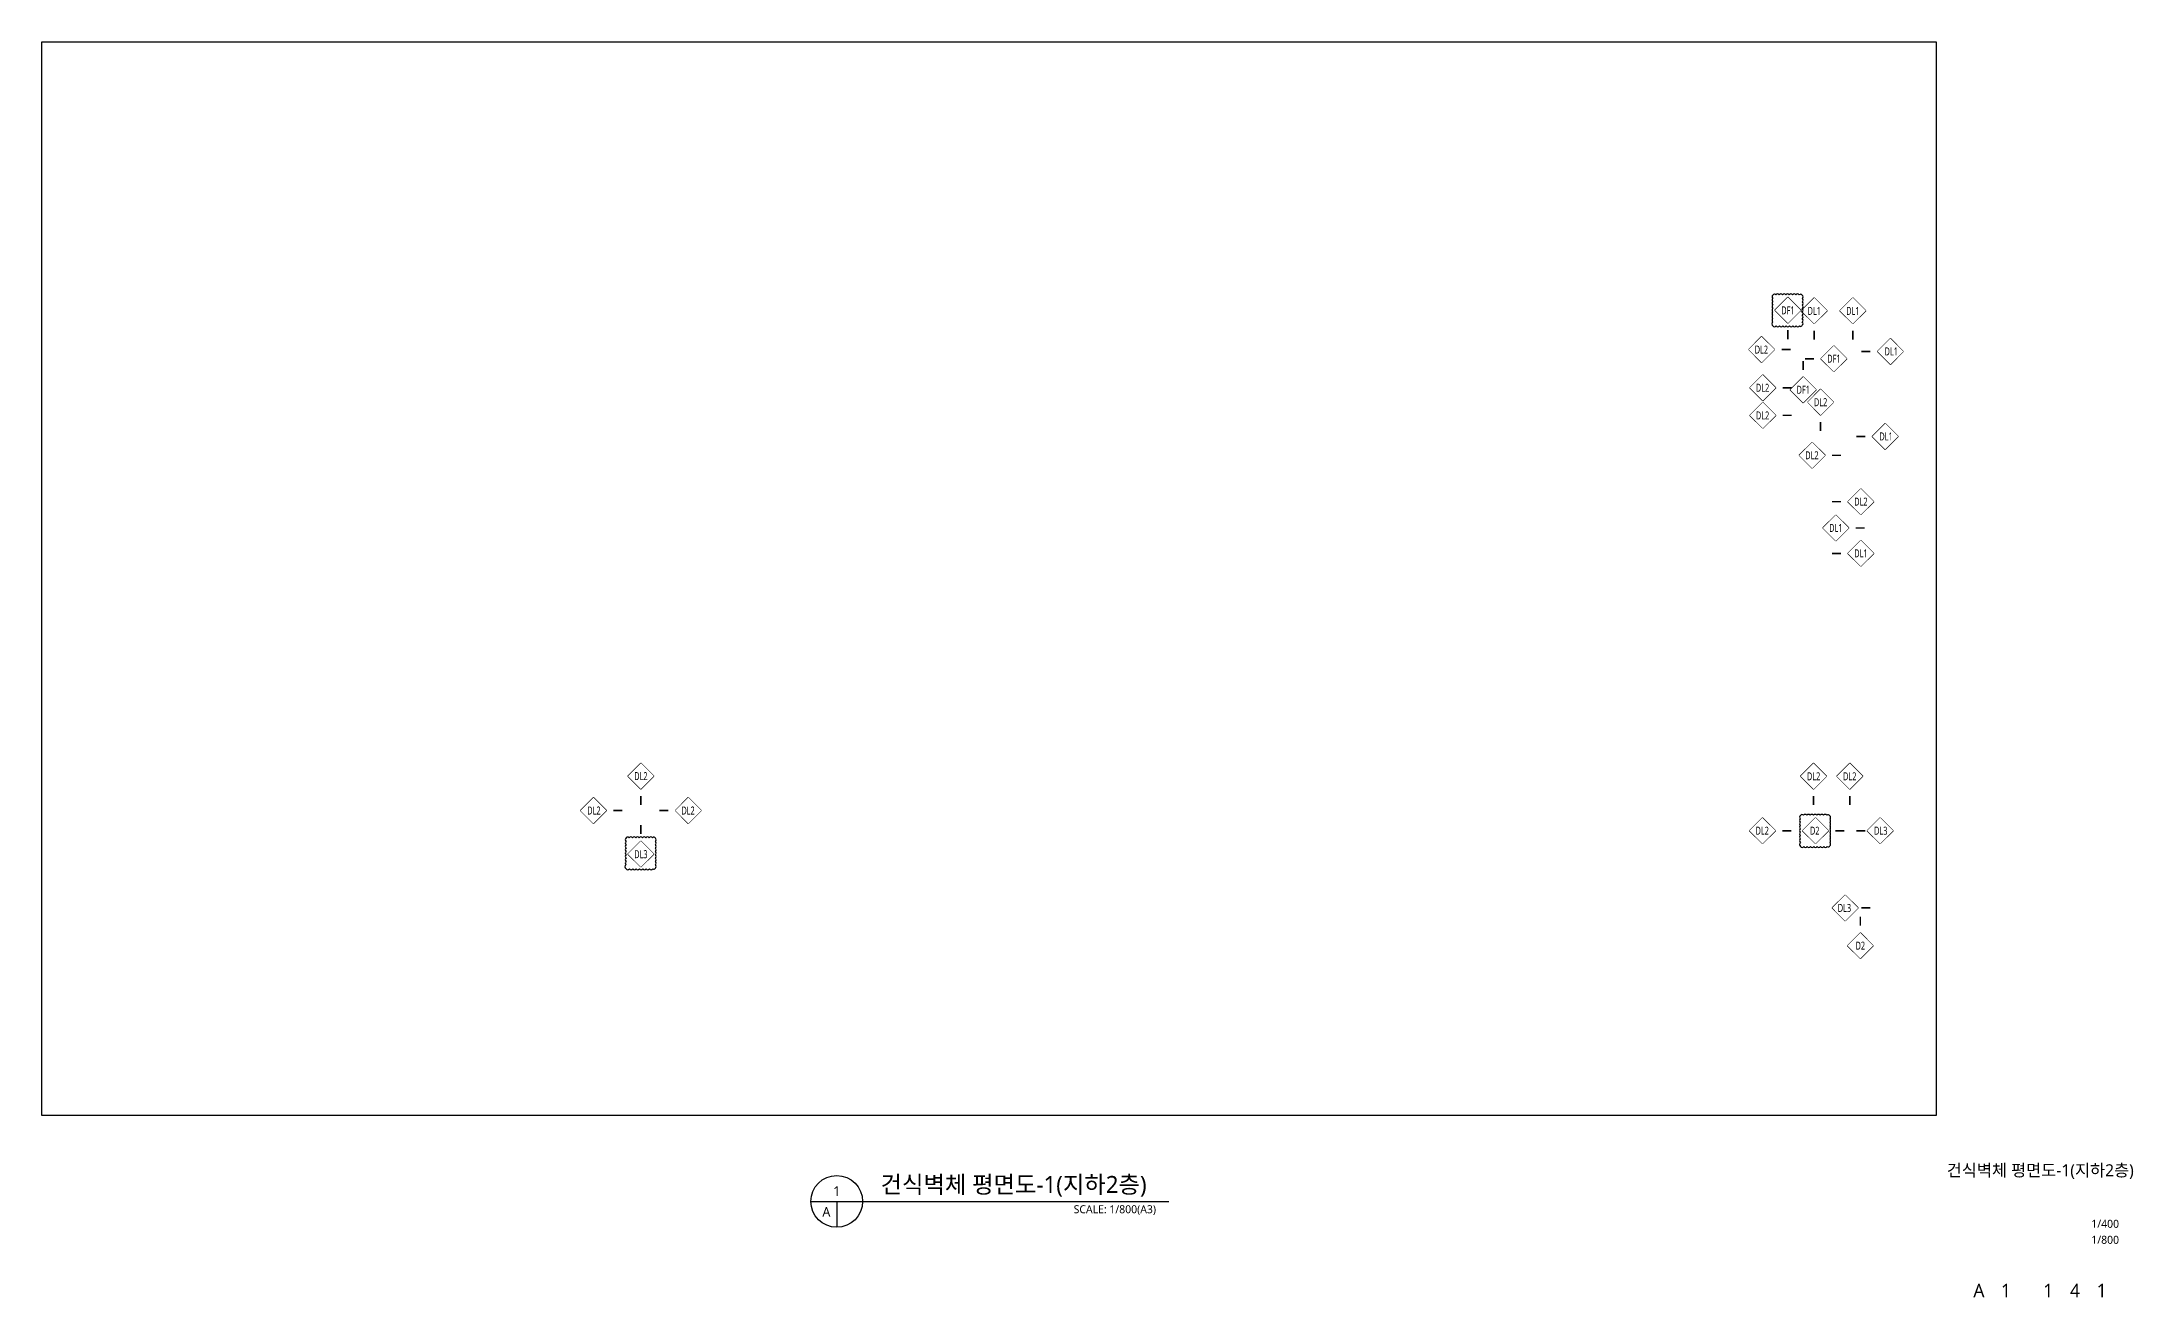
# Model space of a CAD drawing. Header units: millimetres. Extents: x 8000 to 321558, y 7472 to 1578084.
# Drawn here: x 8000 to 321558, y 1389872 to 1578084 of the extents above; entities that cross this region are included whole.
import ezdxf
from ezdxf.enums import TextEntityAlignment as Align

# ---------------------------------------------------------------- set-up
doc = ezdxf.new("R2010")
doc.units = ezdxf.units.MM
doc.header["$LTSCALE"] = 1000
doc.header["$MEASUREMENT"] = 0
doc.layers.get('Defpoints').update_dxf_attribs({"color": 161, "linetype": 'CONTINUOUS'})
doc.layers.add('A-WAL-TAG', color=7, linetype='CONTINUOUS', lineweight=0)
for name, color, linetype in [('SYM', 7, 'CONTINUOUS'), ('TEXT', 3, 'CONTINUOUS'), ('TEXT-TITLE', 6, 'CONTINUOUS'), ('TEXT-기입', 6, 'CONTINUOUS')]:
    doc.layers.add(name, color=color, linetype=linetype)
doc.layers.add('수정20221020', color=161, linetype='CONTINUOUS', plot=False)
doc.styles.add('kcc건식벽체부호', font='malgun_0.ttf')
doc.styles.add('나눔바른고딕', font='NanumBarunGothic.ttf')

# ---------------------------------------------------------------- blocks, each defined once
blk = doc.blocks.new('케이씨씨부호')
at = {"layer": 'A-WAL-TAG'}
blk.add_lwpolyline([(9958, 15966), (10605, 16612), (11251, 15966), (10605, 15319), (9958, 15966)], dxfattribs=at)
blk.add_wipeout([(10605, 16612), (9958, 15966), (10605, 15319), (11251, 15966)]).dxf.layer = 'A-WAL-TAG'
at = {"layer": 'A-WAL-TAG', "color": 2, "style": 'kcc건식벽체부호', "width": 0.7}
blk.add_attdef('벽체종류', text='', height=400, dxfattribs=at).set_placement((10605, 15966), align=Align.MIDDLE_CENTER)

msp = doc.modelspace()

# ---------------------------------------------------------------- linework, layer by layer
at = {"layer": 'A-WAL-TAG'}
for points in [[(269793, 1535904, 0, 0, 0), (269793, 1534854, 240, 240, 0), (269793, 1533504, 240, 240, 0)], [(273743, 1535829, 0, 0, 0), (273743, 1534779, 240, 240, 0), (273743, 1533429, 240, 240, 0)], [(279530, 1535829, 0, 0, 0), (279530, 1534779, 240, 240, 0), (279530, 1533429, 240, 240, 0)], [(267793, 1531943, 0, 0, 0), (268843, 1531943, 240, 240, 0), (270193, 1531943, 240, 240, 0)], [(272092, 1527854, 0, 0, 0), (272092, 1528904, 240, 240, 0), (272092, 1530254, 240, 240, 0)], [(274743, 1530571, 0, 0, 0), (273693, 1530571, 240, 240, 0), (272343, 1530571, 240, 240, 0)], [(283218, 1531666, 0, 0, 0), (282168, 1531666, 240, 240, 0), (280818, 1531666, 240, 240, 0)], [(267968, 1522085, 0, 0, 0), (269018, 1522085, 240, 240, 0), (270368, 1522085, 240, 240, 0)], [(282443, 1518916, 0, 0, 0), (281393, 1518916, 240, 240, 0), (280043, 1518916, 240, 240, 0)], [(275368, 1516090, 0, 0, 0), (276418, 1516090, 240, 240, 0), (277768, 1516090, 240, 240, 0)], [(278793, 1509137, 0, 0, 0), (277743, 1509137, 240, 240, 0), (276393, 1509137, 240, 240, 0)], [(278918, 1505196, 0, 0, 0), (279968, 1505196, 240, 240, 0), (281318, 1505196, 240, 240, 0)], [(278793, 1501387, 0, 0, 0), (277743, 1501387, 240, 240, 0), (276393, 1501387, 240, 240, 0)], [(97818, 1466054, 0, 0, 0), (97818, 1465004, 240, 240, 0), (97818, 1463654, 240, 240, 0)], [(273644, 1466039, 0, 0, 0), (273644, 1464989, 240, 240, 0), (273644, 1463639, 240, 240, 0)], [(279062, 1466039, 0, 0, 0), (279062, 1464989, 240, 240, 0), (279062, 1463639, 240, 240, 0)], [(92643, 1462834, 0, 0, 0), (93693, 1462834, 240, 240, 0), (95043, 1462834, 240, 240, 0)], [(102993, 1462834, 0, 0, 0), (101943, 1462834, 240, 240, 0), (100593, 1462834, 240, 240, 0)], [(97818, 1458254, 0, 0, 0), (97818, 1459304, 240, 240, 0), (97818, 1460654, 240, 240, 0)], [(267911, 1459809, 0, 0, 0), (268961, 1459809, 240, 240, 0), (270311, 1459809, 240, 240, 0)], [(275869, 1459809, 0, 0, 0), (276919, 1459809, 240, 240, 0), (278269, 1459809, 240, 240, 0)], [(281691, 1459809, 0, 0, 0), (281393, 1459809, 240, 240, 0), (280043, 1459809, 240, 240, 0)], [(280321, 1448229, 0, 0, 0), (280793, 1448229, 240, 240, 0), (282143, 1448229, 240, 240, 0)]]:
    msp.add_lwpolyline(points, format="xyseb", dxfattribs=at)
at = {"layer": 'SYM'}
for p, q in [((123303, 1404224), (176984, 1404224)), ((127182, 1404224), (127182, 1400346))]:
    msp.add_line(p, q, dxfattribs=at)
msp.add_circle((127182, 1404224), 3879, dxfattribs=at)

# ---------------------------------------------------------------- texts
at = {"layer": 'TEXT', "style": '나눔바른고딕'}
msp.add_text('건식벽체 평면도-1(지하2층)', height=2560, dxfattribs=at).set_placement((133759, 1405487))
for s, p in [('1', (127182, 1405776)), ('A', (125630, 1402673))]:
    msp.add_text(s, height=1440, dxfattribs=at).set_placement(p, align=Align.MIDDLE)
msp.add_text('SCALE: 1/800(A3)', height=1200, dxfattribs=at).set_placement((175050, 1403655), align=Align.TOP_RIGHT)
at = {"layer": 'TEXT-TITLE', "style": '나눔바른고딕'}
msp.add_text('건식벽체 평면도-1(지하2층)', height=1800, dxfattribs=at).set_placement((307631, 1407996), align=Align.CENTER)
at = {"layer": 'TEXT-기입', "style": '나눔바른고딕'}
for s, p in [('1/400', (315281, 1399912)), ('1/800', (315281, 1397512))]:
    msp.add_text(s, height=1200, dxfattribs=at).set_placement(p, align=Align.BOTTOM_LEFT)
for s, p in [('A', (298431, 1390872)), ('1', (302481, 1390872)), ('1', (308831, 1390872)), ('4', (312831, 1390872)), ('1', (316831, 1390872))]:
    msp.add_text(s, height=2000, dxfattribs=at).set_placement(p, align=Align.MIDDLE_CENTER)

# ---------------------------------------------------------------- next in the draw order: block references
at = {"layer": 'A-WAL-TAG'}
ref = msp.add_blockref('케이씨씨부호', (237979, 1585740), dxfattribs=dict(at, xscale=-3, yscale=3, zscale=3, rotation=180))
ref.add_attrib('벽체종류', 'DF1', dxfattribs={"color": 2, "height": 1200, "style": 'kcc건식벽체부호', "width": 0.7}).set_placement((269793, 1537817), align=Align.MIDDLE_CENTER)
ref = msp.add_blockref('케이씨씨부호', (247716, 1585665), dxfattribs=dict(at, xscale=-3, yscale=3, zscale=3, rotation=180))
ref.add_attrib('벽체종류', 'DL1', dxfattribs={"color": 2, "height": 1200, "style": 'kcc건식벽체부호', "width": 0.7}).set_placement((279530, 1537742), align=Align.MIDDLE_CENTER)
ref = msp.add_blockref('케이씨씨부호', (297667, 1484047), dxfattribs=dict(at, xscale=-3, yscale=3, zscale=3))
ref.add_attrib('벽체종류', 'DL2', dxfattribs={"color": 2, "height": 1200, "style": 'kcc건식벽체부호', "width": 0.7}).set_placement((265817, 1531943), align=Align.MIDDLE_CENTER)
ref = msp.add_blockref('케이씨씨부호', (316971, 1483770), dxfattribs=dict(at, xscale=-3, yscale=3, zscale=3))
ref.add_attrib('벽체종류', 'DL1', dxfattribs={"color": 2, "height": 1200, "style": 'kcc건식벽체부호', "width": 0.7}).set_placement((285282, 1531666), align=Align.MIDDLE_CENTER)
at = {"layer": 'A-WAL-TAG', "xscale": 3, "yscale": 3, "zscale": 3}
for p, values in [((240278, 1478018), {'벽체종류': 'DF1'}), ((245164, 1457300), {'벽체종류': 'DL1'}), ((66004, 1420097), {'벽체종류': 'DL2'})]:
    msp.add_blockref('케이씨씨부호', p, dxfattribs=at).add_auto_attribs(values)
at = {"layer": 'A-WAL-TAG'}
ref = msp.add_blockref('케이씨씨부호', (316196, 1471020), dxfattribs=dict(at, xscale=-3, yscale=3, zscale=3))
ref.add_attrib('벽체종류', 'DL1', dxfattribs={"color": 2, "height": 1200, "style": 'kcc건식벽체부호', "width": 0.7}).set_placement((284507, 1518916), align=Align.MIDDLE_CENTER)
ref = msp.add_blockref('케이씨씨부호', (305242, 1468194), dxfattribs=dict(at, xscale=-3, yscale=3, zscale=3))
ref.add_attrib('벽체종류', 'DL2', dxfattribs={"color": 2, "height": 1200, "style": 'kcc건식벽체부호', "width": 0.7}).set_placement((273392, 1516090), align=Align.MIDDLE_CENTER)
ref = msp.add_blockref('케이씨씨부호', (241830, 1515875), dxfattribs=dict(at, xscale=-3, yscale=3, zscale=3, rotation=180))
ref.add_attrib('벽체종류', 'DL2', dxfattribs={"color": 2, "height": 1200, "style": 'kcc건식벽체부호', "width": 0.7}).set_placement((273644, 1467959), align=Align.MIDDLE_CENTER)
ref = msp.add_blockref('케이씨씨부호', (58889, 1414938), dxfattribs=dict(at, xscale=3, yscale=3, zscale=3))
ref.add_attrib('벽체종류', 'DL2', dxfattribs={"color": 2, "height": 1200, "style": 'kcc건식벽체부호', "width": 0.7}).set_placement((90780, 1462834), align=Align.MIDDLE_CENTER)
ref = msp.add_blockref('케이씨씨부호', (136746, 1414938), dxfattribs=dict(at, xscale=-3, yscale=3, zscale=3))
ref.add_attrib('벽체종류', 'DL2', dxfattribs={"color": 2, "height": 1200, "style": 'kcc건식벽체부호', "width": 0.7}).set_placement((104896, 1462834), align=Align.MIDDLE_CENTER)
ref = msp.add_blockref('케이씨씨부호', (297786, 1411912), dxfattribs=dict(at, xscale=-3, yscale=3, zscale=3))
ref.add_attrib('벽체종류', 'DL2', dxfattribs={"color": 2, "height": 1200, "style": 'kcc건식벽체부호', "width": 0.7}).set_placement((265935, 1459809), align=Align.MIDDLE_CENTER)
ref = msp.add_blockref('케이씨씨부호', (305744, 1411912), dxfattribs=dict(at, xscale=-3, yscale=3, zscale=3))
ref.add_attrib('벽체종류', 'D2', dxfattribs={"color": 2, "height": 1200, "style": 'kcc건식벽체부호', "width": 0.7}).set_placement((273817, 1459809), align=Align.MIDDLE_CENTER)
ref = msp.add_blockref('케이씨씨부호', (251816, 1411912), dxfattribs=dict(at, xscale=3, yscale=3, zscale=3))
ref.add_attrib('벽체종류', 'DL3', dxfattribs={"color": 2, "height": 1200, "style": 'kcc건식벽체부호', "width": 0.7}).set_placement((283717, 1459809), align=Align.MIDDLE_CENTER)
ref = msp.add_blockref('케이씨씨부호', (66004, 1504211), dxfattribs=dict(at, xscale=-3, yscale=3, zscale=3, rotation=180))
ref.add_attrib('벽체종류', 'DL3', dxfattribs={"color": 2, "height": 1200, "style": 'kcc건식벽체부호', "width": 0.7}).set_placement((97818, 1456288), align=Align.MIDDLE_CENTER)
ref = msp.add_blockref('케이씨씨부호', (310196, 1400332), dxfattribs=dict(at, xscale=-3, yscale=3, zscale=3))
ref.add_attrib('벽체종류', 'DL3', dxfattribs={"color": 2, "height": 1200, "style": 'kcc건식벽체부호', "width": 0.7}).set_placement((278269, 1448229), align=Align.MIDDLE_CENTER)

# ---------------------------------------------------------------- next in the draw order: linework, layer by layer
for points in [[(267968, 1526216, 0, 0, 0), (269018, 1526216, 240, 240, 0), (270368, 1526216, 240, 240, 0)], [(274695, 1522116, 0, 0, 0), (274695, 1521066, 240, 240, 0), (274695, 1519716, 240, 240, 0)], [(280650, 1444509, 0, 0, 0), (280650, 1445559, 240, 240, 0), (280650, 1446909, 240, 240, 0)]]:
    msp.add_lwpolyline(points, format="xyseb", dxfattribs=at)
at = {"layer": '수정20221020'}
for points in [[(271679, 1457444, 0.5205671), (272179, 1457444, 0.5205671), (272679, 1457444, 0.5205671), (273179, 1457444, 0.5205671), (273679, 1457444, 0.5205671), (274179, 1457444, 0.5205671), (274679, 1457444, 0.5205671), (275179, 1457444, 0.5205671), (275679, 1457444, 0.5205671), (276072, 1457552, 0.5205671), (276072, 1458052, 0.5205671), (276072, 1458552, 0.5205671), (276072, 1459052, 0.5205671), (276072, 1459552, 0.5205671), (276072, 1460052, 0.5205671), (276072, 1460552, 0.5205671), (276072, 1461052, 0.5205671), (276072, 1461552, 0.5205671), (276072, 1462052, 0.5205671), (275642, 1462122, 0.5205671), (275142, 1462122, 0.5205671), (274642, 1462122, 0.5205671), (274142, 1462122, 0.5205671), (273642, 1462122, 0.5205671), (273142, 1462122, 0.5205671), (272642, 1462122, 0.5205671), (272142, 1462122, 0.5205671), (271679, 1462084, 0.5205671), (271679, 1461584, 0.5205671), (271679, 1461084, 0.5205671), (271679, 1460584, 0.5205671), (271679, 1460084, 0.5205671), (271679, 1459584, 0.5205671), (271679, 1459084, 0.5205671), (271679, 1458584, 0.5205671), (271679, 1458084, 0.5205671)], [(95592, 1454078, 0.5205671), (96092, 1454078, 0.5205671), (96592, 1454078, 0.5205671), (97092, 1454078, 0.5205671), (97592, 1454078, 0.5205671), (98092, 1454078, 0.5205671), (98592, 1454078, 0.5205671), (99092, 1454078, 0.5205671), (99592, 1454078, 0.5205671), (99985, 1454186, 0.5205671), (99985, 1454686, 0.5205671), (99985, 1455186, 0.5205671), (99985, 1455686, 0.5205671), (99985, 1456186, 0.5205671), (99985, 1456686, 0.5205671), (99985, 1457186, 0.5205671), (99985, 1457686, 0.5205671), (99985, 1458186, 0.5205671), (99985, 1458686, 0.5205671), (99555, 1458756, 0.5205671), (99055, 1458756, 0.5205671), (98555, 1458756, 0.5205671), (98055, 1458756, 0.5205671), (97555, 1458756, 0.5205671), (97055, 1458756, 0.5205671), (96555, 1458756, 0.5205671), (96055, 1458756, 0.5205671), (95592, 1458718, 0.5205671), (95592, 1458218, 0.5205671), (95592, 1457718, 0.5205671), (95592, 1457218, 0.5205671), (95592, 1456718, 0.5205671), (95592, 1456218, 0.5205671), (95592, 1455718, 0.5205671), (95592, 1455218, 0.5205671), (95592, 1454718, 0.5205671)]]:
    msp.add_lwpolyline(points, format="xyb", close=True, dxfattribs=at)

# ---------------------------------------------------------------- next in the draw order: block references
at = {"layer": 'A-WAL-TAG'}
ref = msp.add_blockref('케이씨씨부호', (241929, 1585665), dxfattribs=dict(at, xscale=-3, yscale=3, zscale=3, rotation=180))
ref.add_attrib('벽체종류', 'DL1', dxfattribs={"color": 2, "height": 1200, "style": 'kcc건식벽체부호', "width": 0.7}).set_placement((273743, 1537742), align=Align.MIDDLE_CENTER)
at = {"layer": 'A-WAL-TAG', "xscale": 3, "yscale": 3, "zscale": 3}
for p, values in [((244868, 1482675), {'벽체종류': 'DF1'}), ((248918, 1461241), {'벽체종류': 'DL2'}), ((248918, 1453490), {'벽체종류': 'DL1'})]:
    msp.add_blockref('케이씨씨부호', p, dxfattribs=at).add_auto_attribs(values)
at = {"layer": 'A-WAL-TAG'}
ref = msp.add_blockref('케이씨씨부호', (247248, 1515875), dxfattribs=dict(at, xscale=-3, yscale=3, zscale=3, rotation=180))
ref.add_attrib('벽체종류', 'DL2', dxfattribs={"color": 2, "height": 1200, "style": 'kcc건식벽체부호', "width": 0.7}).set_placement((279062, 1467959), align=Align.MIDDLE_CENTER)

# ---------------------------------------------------------------- next in the draw order: linework, layer by layer
at = {"layer": '수정20221020'}
msp.add_lwpolyline([(267542, 1535479, 0.5205671), (268042, 1535479, 0.5205671), (268542, 1535479, 0.5205671), (269042, 1535479, 0.5205671), (269542, 1535479, 0.5205671), (270042, 1535479, 0.5205671), (270542, 1535479, 0.5205671), (271042, 1535479, 0.5205671), (271542, 1535479, 0.5205671), (271934, 1535586, 0.5205671), (271934, 1536086, 0.5205671), (271934, 1536586, 0.5205671), (271934, 1537086, 0.5205671), (271934, 1537586, 0.5205671), (271934, 1538086, 0.5205671), (271934, 1538586, 0.5205671), (271934, 1539086, 0.5205671), (271934, 1539586, 0.5205671), (271934, 1540086, 0.5205671), (271504, 1540156, 0.5205671), (271004, 1540156, 0.5205671), (270504, 1540156, 0.5205671), (270004, 1540156, 0.5205671), (269504, 1540156, 0.5205671), (269004, 1540156, 0.5205671), (268504, 1540156, 0.5205671), (268004, 1540156, 0.5205671), (267542, 1540118, 0.5205671), (267542, 1539618, 0.5205671), (267542, 1539118, 0.5205671), (267542, 1538618, 0.5205671), (267542, 1538118, 0.5205671), (267542, 1537618, 0.5205671), (267542, 1537118, 0.5205671), (267542, 1536618, 0.5205671), (267542, 1536118, 0.5205671)], format="xyb", close=True, dxfattribs=at)

# ---------------------------------------------------------------- next in the draw order: block references
at = {"layer": 'A-WAL-TAG'}
ref = msp.add_blockref('케이씨씨부호', (297842, 1478320), dxfattribs=dict(at, xscale=-3, yscale=3, zscale=3))
ref.add_attrib('벽체종류', 'DL2', dxfattribs={"color": 2, "height": 1200, "style": 'kcc건식벽체부호', "width": 0.7}).set_placement((265992, 1526216), align=Align.MIDDLE_CENTER)
at = {"layer": 'A-WAL-TAG', "xscale": 3, "yscale": 3, "zscale": 3}
for p, values in [((242881, 1476159), {'벽체종류': 'DL2'}), ((248836, 1394673), {'벽체종류': 'D2'})]:
    msp.add_blockref('케이씨씨부호', p, dxfattribs=at).add_auto_attribs(values)

# ---------------------------------------------------------------- next in the draw order: block references
at = {"layer": 'A-WAL-TAG'}
ref = msp.add_blockref('케이씨씨부호', (297842, 1569981), dxfattribs=dict(at, xscale=3, yscale=3, zscale=3, rotation=180))
ref.add_attrib('벽체종류', 'DL2', dxfattribs={"color": 2, "height": 1200, "style": 'kcc건식벽체부호', "width": 0.7}).set_placement((265992, 1522065), align=Align.MIDDLE_CENTER)

# ---------------------------------------------------------------- next in the draw order: linework, layer by layer
at = {"layer": 'Defpoints', "ltscale": 10000}
msp.add_lwpolyline([(8000, 1578084), (292000, 1578084), (292000, 1417116), (8000, 1417116)], close=True, dxfattribs=at)

doc.saveas('drawing.dxf')
